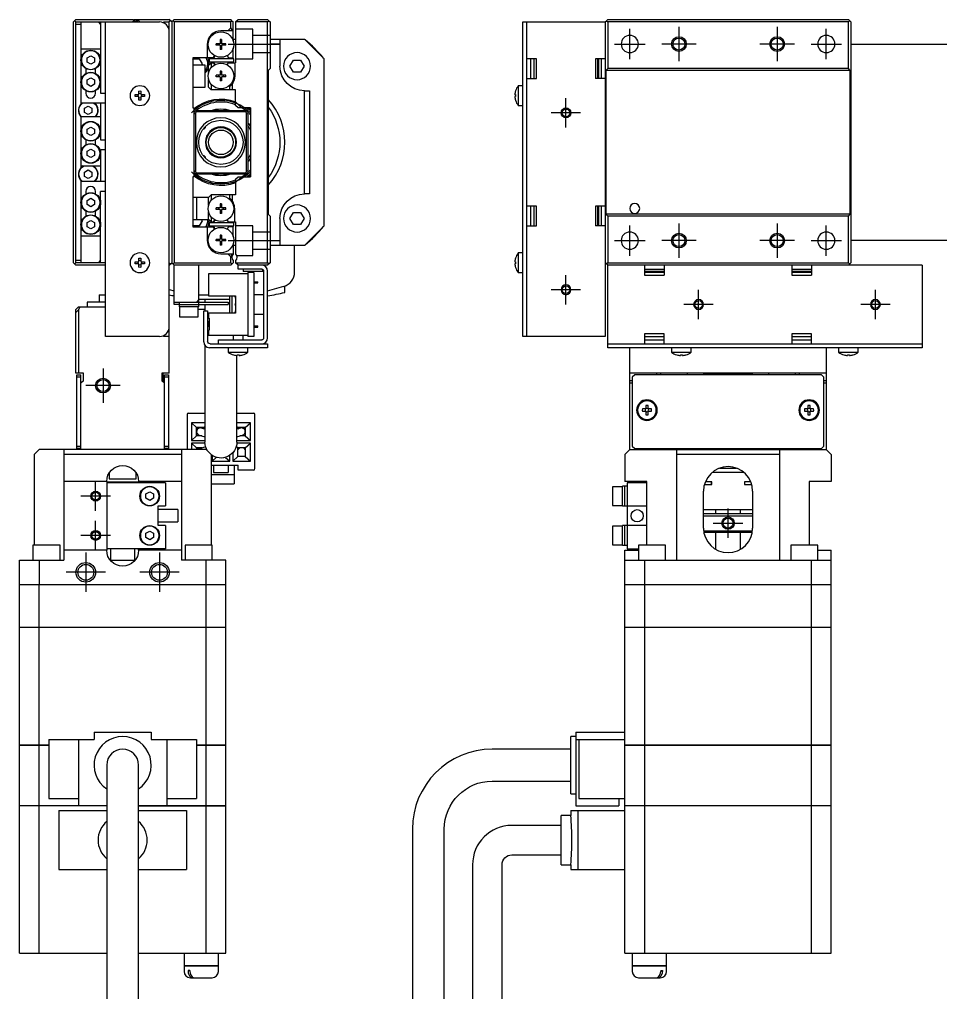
# Model space of a CAD drawing. Extents: x 0 to 883, y -8 to 482.
# Drawn here: x 461.7 to 649.2, y 203 to 401 of the extents above; entities that cross this region are included whole.
import ezdxf

# ---------------------------------------------------------------- set-up
doc = ezdxf.new("R2010")
doc.units = 0
doc.header["$LTSCALE"] = 0.5
doc.linetypes.add('CENTER', pattern=[50.8, 31.75, -6.35, 6.35, -6.35])
doc.linetypes.add('DASHED', pattern=[19.05, 12.7, -6.35])
for name, color, linetype in [('MSM_CENTER', 1, 'CENTER'), ('MSM_CONTINUOUS', 7, 'CONTINUOUS'), ('MSM_DASHED', 4, 'DASHED'), ('MSM_NARROW', 5, 'CONTINUOUS')]:
    doc.layers.add(name, color=color, linetype=linetype)

msp = doc.modelspace()

# ---------------------------------------------------------------- linework, layer by layer
at = {"layer": 'MSM_CENTER'}
for p, q in [((585.92, 392.93), (585.92, 399.13)), ((595.92, 399.53), (595.92, 392.53)), ((615.92, 399.53), (615.92, 392.53)), ((625.92, 392.93), (625.92, 399.13)), ((504.2, 396.03), (514.7, 396.03)), ((582.82, 396.03), (589.02, 396.03)), ((599.42, 396.03), (592.42, 396.03)), ((619.42, 396.03), (612.42, 396.03)), ((622.82, 396.03), (629.02, 396.03)), ((572.92, 379.03), (572.92, 385.03)), ((575.92, 382.03), (569.92, 382.03)), ((585.92, 352.93), (585.92, 359.13)), ((595.92, 359.53), (595.92, 352.53)), ((615.92, 359.53), (615.92, 352.53)), ((625.92, 352.93), (625.92, 359.13)), ((504.2, 356.03), (514.7, 356.03)), ((582.82, 356.03), (589.02, 356.03)), ((599.42, 356.03), (592.42, 356.03)), ((619.42, 356.03), (612.42, 356.03)), ((622.82, 356.03), (629.02, 356.03)), ((572.92, 343.03), (572.92, 349.03)), ((575.92, 346.03), (569.92, 346.03)), ((599.92, 340.03), (599.92, 346.03)), ((635.92, 340.03), (635.92, 346.03)), ((602.92, 343.03), (596.92, 343.03)), ((638.92, 343.03), (632.92, 343.03)), ((478.7, 330.03), (478.7, 323.03)), ((482.2, 326.53), (475.2, 326.53)), ((477.2, 301.03), (477.2, 307.03)), ((480.2, 304.03), (474.2, 304.03)), ((605.92, 295.54), (605.92, 301.54)), ((477.2, 293.03), (477.2, 299.03)), ((602.92, 298.54), (608.92, 298.54)), ((480.2, 296.03), (474.2, 296.03)), ((475.2, 292.53), (475.2, 284.53)), ((490.2, 292.53), (490.2, 284.53)), ((479.2, 288.53), (471.2, 288.53)), ((494.2, 288.53), (486.2, 288.53))]:
    msp.add_line(p, q, dxfattribs=at)
at = {"layer": 'MSM_CONTINUOUS'}
for p, q in [((473.2, 401.03), (472.7, 400.53)), ((472.7, 351.53), (472.7, 400.53)), ((472.95, 400.78), (473.2, 400.53)), ((473.2, 401.03), (484.7, 401.03)), ((473.2, 351.53), (473.2, 400.53)), ((473.2, 400.53), (490.2, 400.53)), ((474.2, 400.03), (473.2, 400.03)), ((474.2, 400.53), (474.2, 383.86)), ((477.7, 400.53), (478.2, 400.03)), ((478.2, 400.53), (478.2, 386.03)), ((479.2, 336.53), (479.2, 400.53)), ((485.2, 400.53), (484.7, 401.03)), ((484.7, 400.53), (484.95, 400.78)), ((484.8, 400.93), (485, 400.93)), ((484.9, 400.93), (485, 401.03)), ((485, 401.03), (492.2, 401.03)), ((485.3, 400.53), (485.3, 400.63)), ((485.5, 401.03), (485.5, 400.53)), ((486.2, 400.53), (485.7, 401.03)), ((485.7, 400.53), (485.7, 401.03)), ((491, 400.53), (492.2, 400.53)), ((492.7, 400.53), (492.2, 401.03)), ((492.45, 400.78), (492.2, 400.53)), ((492.2, 329.03), (492.2, 400.53)), ((492.7, 400.53), (493.2, 401.03)), ((492.7, 400.53), (492.7, 351.53)), ((492.95, 400.78), (493.2, 400.53)), ((493.2, 401.03), (504.7, 401.03)), ((493.2, 400.53), (493.2, 351.53)), ((504.7, 400.53), (493.2, 400.53)), ((504.95, 400.78), (504.7, 401.03)), ((504.7, 400.53), (504.95, 400.78)), ((504.7, 399.33), (504.7, 400.53)), ((504.95, 400.78), (505.2, 400.53)), ((505.2, 396.65), (505.2, 400.53)), ((505.7, 400.53), (506.2, 401.03)), ((505.7, 400.53), (505.7, 392.23)), ((512.2, 400.53), (505.7, 400.53)), ((506.2, 401.03), (512.2, 401.03)), ((512.2, 401.03), (512.45, 400.78)), ((512.2, 400.53), (512.45, 400.78)), ((512.2, 351.53), (512.2, 400.53)), ((512.45, 400.78), (512.7, 400.53)), ((512.7, 400.53), (512.7, 391.03)), ((564.12, 336.53), (564.12, 400.53)), ((564.12, 400.53), (580.92, 400.53)), ((564.92, 400.53), (564.92, 336.53)), ((580.92, 400.53), (581.17, 400.78)), ((580.92, 400.53), (580.92, 336.53)), ((581.42, 401.03), (581.17, 400.78)), ((581.17, 400.78), (581.42, 400.53)), ((581.42, 401.03), (630.42, 401.03)), ((581.42, 400.53), (581.42, 391.03)), ((630.42, 400.53), (581.42, 400.53)), ((630.92, 400.53), (630.42, 401.03)), ((630.42, 400.53), (630.67, 400.78)), ((630.42, 391.03), (630.42, 400.53)), ((630.92, 400.53), (630.92, 351.53)), ((505.2, 398.73), (502.7, 398.73)), ((504.7, 399.33), (504.1, 398.73)), ((505.12, 398.73), (504.7, 399.33)), ((502.49, 396.08), (501.7, 396.08)), ((501.7, 395.79), (501.7, 396.08)), ((502.23, 396.08), (502.23, 395.79)), ((502.84, 396.93), (502.55, 396.93)), ((502.55, 396.93), (502.55, 396.14)), ((502.84, 396.4), (502.55, 396.4)), ((502.84, 396.93), (502.84, 396.14)), ((503.7, 396.08), (502.9, 396.08)), ((503.17, 396.08), (503.17, 395.79)), ((503.7, 395.79), (503.7, 396.08)), ((505.2, 397.03), (505.7, 397.03)), ((505.29, 396.03), (505.7, 396.03)), ((512.7, 397.03), (519.7, 397.03)), ((514.7, 396.03), (512.7, 396.03)), ((514.7, 397.03), (514.7, 391.53)), ((523.7, 393.03), (519.7, 397.03)), ((630.92, 396.03), (668.42, 396.03)), ((474.2, 395.03), (478.2, 395.03)), ((499.9, 395.93), (499.9, 393.23)), ((502.49, 395.79), (501.7, 395.79)), ((502.55, 395.73), (502.55, 394.93)), ((502.55, 395.46), (502.84, 395.46)), ((502.84, 394.93), (502.55, 394.93)), ((502.84, 395.73), (502.84, 394.93)), ((503.7, 395.79), (502.9, 395.79)), ((505.2, 393.23), (505.2, 395.22)), ((475.45, 393.22), (476.2, 393.65)), ((475.45, 392.35), (475.45, 393.22)), ((476.2, 391.92), (475.45, 392.35)), ((476.2, 393.65), (476.95, 393.22)), ((476.95, 392.35), (476.2, 391.92)), ((476.95, 393.22), (476.95, 392.35)), ((501.15, 393.23), (497, 393.23)), ((497, 393.23), (497, 383.03)), ((497, 392.82), (497.12, 393.03)), ((497.12, 393.03), (498.27, 393.03)), ((498.27, 393.03), (498.85, 392.03)), ((500.2, 391.73), (500.7, 392.23)), ((500.31, 393.03), (500.31, 392.43)), ((505.31, 393.03), (500.31, 393.03)), ((500.31, 392.43), (505.31, 392.43)), ((500.7, 392.23), (500.7, 391.19)), ((500.7, 392.23), (501.15, 392.23)), ((501.15, 393.23), (501.32, 393.53)), ((501.15, 392.23), (501.32, 391.94)), ((504.07, 393.53), (504.24, 393.23)), ((504.07, 391.94), (504.24, 392.23)), ((504.24, 393.23), (505.2, 393.23)), ((504.24, 392.23), (505.7, 392.23)), ((505.31, 392.43), (505.31, 393.03)), ((505.5, 392.23), (505.5, 389.53)), ((516.75, 391.53), (517.47, 392.78)), ((517.47, 392.78), (518.92, 392.78)), ((518.92, 392.78), (519.64, 391.53)), ((523.7, 359.03), (523.7, 393.03)), ((566.92, 393.03), (564.92, 393.03)), ((565.72, 393.03), (565.72, 389.03)), ((566.42, 393.03), (566.42, 389.03)), ((566.92, 389.03), (566.92, 393.03)), ((580.92, 393.03), (578.92, 393.03)), ((578.92, 393.03), (578.92, 389.03)), ((579.42, 389.03), (579.42, 393.03)), ((579.62, 389.03), (579.62, 393.03)), ((580.12, 393.03), (580.12, 389.03)), ((475.2, 391.05), (475.2, 390.02)), ((477.2, 390.02), (477.2, 391.05)), ((499.5, 391.73), (497, 391.73)), ((498.85, 392.03), (498.68, 391.73)), ((499.5, 387.23), (499.5, 391.73)), ((500.2, 390.25), (500.2, 391.73)), ((502.84, 390.53), (502.55, 390.53)), ((502.55, 390.53), (502.55, 389.74)), ((502.84, 390.53), (502.84, 389.74)), ((512.7, 391.03), (512.35, 390.68)), ((512.35, 390.68), (512.35, 361.38)), ((517.47, 390.28), (516.75, 391.53)), ((518.92, 390.28), (517.47, 390.28)), ((519.64, 391.53), (518.92, 390.28)), ((581.42, 391.03), (581.07, 390.68)), ((630.77, 390.68), (581.07, 390.68)), ((581.07, 390.68), (581.07, 361.38)), ((630.42, 391.03), (581.42, 391.03)), ((630.77, 390.68), (630.42, 391.03)), ((630.77, 361.38), (630.77, 390.68)), ((475.45, 388.72), (476.2, 389.15)), ((475.45, 387.85), (475.45, 388.72)), ((476.2, 389.15), (476.95, 388.72)), ((476.95, 388.72), (476.95, 387.85)), ((500.2, 387.23), (500.2, 388.82)), ((502.49, 389.68), (501.7, 389.68)), ((501.7, 389.39), (501.7, 389.68)), ((502.49, 389.39), (501.7, 389.39)), ((502.23, 389.68), (502.23, 389.39)), ((502.84, 390), (502.55, 390)), ((502.55, 389.33), (502.55, 388.53)), ((502.55, 389.06), (502.84, 389.06)), ((502.84, 388.53), (502.55, 388.53)), ((502.84, 389.33), (502.84, 388.53)), ((503.7, 389.68), (502.9, 389.68)), ((503.7, 389.39), (502.9, 389.39)), ((503.17, 389.68), (503.17, 389.39)), ((503.7, 389.39), (503.7, 389.68)), ((564.92, 389.03), (566.92, 389.03)), ((580.92, 389.03), (578.92, 389.03)), ((475.2, 386.55), (475.2, 386.03)), ((476.2, 387.42), (475.45, 387.85)), ((476.95, 387.85), (476.2, 387.42)), ((477.2, 386.03), (477.2, 386.55)), ((486, 385.73), (486, 386.46)), ((486.4, 386.46), (486.4, 385.73)), ((497, 387.23), (499.5, 387.23)), ((500.7, 386.73), (500.2, 387.23)), ((500.7, 387.87), (500.7, 386.73)), ((505.7, 386.73), (500.7, 386.73)), ((504.5, 386.73), (504.5, 387.39)), ((505, 387.94), (505, 386.73)), ((505.7, 383.53), (505.7, 386.73)), ((519.7, 365.53), (519.7, 386.53)), ((519.7, 386.53), (520.7, 386.53)), ((520.7, 386.53), (520.7, 365.53)), ((562.66, 386.48), (562.66, 386.46)), ((563.22, 387.53), (563.22, 383.53)), ((564.12, 387.53), (563.22, 387.53)), ((478.2, 386.03), (479.2, 386.03)), ((485.27, 385.73), (486, 385.73)), ((486, 385.33), (485.27, 385.33)), ((486, 384.6), (486, 385.33)), ((486.4, 385.73), (487.12, 385.73)), ((487.12, 385.33), (486.4, 385.33)), ((486.4, 385.33), (486.4, 384.6)), ((505.7, 384.24), (506.9, 383.03)), ((562.53, 385.73), (562.66, 385.73)), ((562.66, 385.33), (562.53, 385.33)), ((562.66, 385.73), (562.66, 385.33)), ((562.66, 384.6), (562.66, 384.58)), ((479.2, 384.03), (474.2, 384.03)), ((474.95, 382.97), (475.7, 383.4)), ((474.95, 382.1), (474.95, 382.97)), ((475.7, 383.4), (476.45, 382.97)), ((476.45, 382.97), (476.45, 382.1)), ((478.2, 384.03), (478.2, 376.53)), ((497, 383.03), (497.2, 383.03)), ((497.2, 383.03), (497.2, 369.03)), ((497.7, 382.23), (497.5, 382.03)), ((497.7, 382.23), (498, 382.53)), ((507.7, 382.23), (497.7, 382.23)), ((498, 382.53), (507.4, 382.53)), ((506.2, 383.03), (505.7, 383.53)), ((508.7, 383.03), (506.2, 383.03)), ((507.4, 382.53), (507.7, 382.23)), ((507.9, 382.03), (507.7, 382.23)), ((508.7, 383.03), (508.7, 369.03)), ((563.22, 383.53), (564.12, 383.53)), ((474.2, 381.23), (474.2, 370.86)), ((478.2, 381.23), (474.2, 381.23)), ((475.7, 381.67), (474.95, 382.1)), ((476.45, 382.1), (475.7, 381.67)), ((497.2, 381.73), (497.5, 382.03)), ((497.5, 382.03), (497.5, 370.03)), ((507.9, 370.03), (507.9, 382.03)), ((507.9, 382.03), (508.2, 381.73)), ((508.2, 381.73), (508.2, 370.33)), ((475.45, 378.72), (476.2, 379.15)), ((475.45, 377.85), (475.45, 378.72)), ((476.2, 379.15), (476.95, 378.72)), ((476.95, 378.72), (476.95, 377.85)), ((499.13, 378.78), (499.13, 378.78)), ((499.13, 378.78), (499.27, 378.78)), ((499.27, 378.78), (499.5, 379.01)), ((499.27, 378.78), (499.27, 378.95)), ((499.5, 379.2), (499.5, 379.01)), ((501.32, 378.83), (501.25, 378.83)), ((501.32, 378.83), (501.39, 378.9)), ((504.01, 378.9), (504.07, 378.83)), ((504.14, 378.83), (504.07, 378.83)), ((475.2, 376.55), (475.2, 375.52)), ((476.2, 377.42), (475.45, 377.85)), ((476.95, 377.85), (476.2, 377.42)), ((477.2, 375.52), (477.2, 376.55)), ((478.2, 376.53), (479.2, 376.53)), ((499.73, 377.1), (499.73, 377.1)), ((505.66, 377.09), (505.66, 377.1)), ((475.45, 374.22), (476.2, 374.65)), ((476.2, 374.65), (476.95, 374.22)), ((478.2, 374.53), (478.2, 368.03)), ((479.2, 374.53), (478.2, 374.53)), ((475.45, 373.35), (475.45, 374.22)), ((476.2, 372.92), (475.45, 373.35)), ((476.95, 373.35), (476.2, 372.92)), ((476.95, 374.22), (476.95, 373.35)), ((499.27, 373.28), (499.13, 373.28)), ((499.27, 373.11), (499.27, 373.28)), ((499.5, 373.06), (499.27, 373.28)), ((499.5, 373.06), (499.5, 372.87)), ((474.2, 371.23), (478.2, 371.23)), ((474.95, 369.97), (475.7, 370.4)), ((475.7, 370.4), (476.45, 369.97)), ((497.5, 370.03), (497.2, 370.33)), ((508.2, 370.33), (507.9, 370.03)), ((474.95, 369.1), (474.95, 369.97)), ((475.7, 368.67), (474.95, 369.1)), ((476.45, 369.1), (475.7, 368.67)), ((476.45, 369.97), (476.45, 369.1)), ((497.2, 369.03), (497, 369.03)), ((497, 369.03), (497, 358.83)), ((497.5, 370.03), (497.7, 369.83)), ((497.7, 369.83), (507.7, 369.83)), ((498, 369.53), (497.7, 369.83)), ((507.4, 369.53), (498, 369.53)), ((506.9, 369.03), (505.7, 367.83)), ((505.7, 368.53), (506.2, 369.03)), ((505.7, 368.53), (505.7, 365.33)), ((506.2, 369.03), (508.7, 369.03)), ((507.7, 369.83), (507.4, 369.53)), ((507.7, 369.83), (507.9, 370.03)), ((474.2, 368.21), (474.2, 351.53)), ((479.2, 368.03), (474.2, 368.03)), ((475.2, 366.03), (475.2, 365.52)), ((475.45, 364.22), (476.2, 364.65)), ((476.2, 364.65), (476.95, 364.22)), ((477.2, 365.52), (477.2, 366.03)), ((478.2, 351.53), (478.2, 366.03)), ((479.2, 366.03), (478.2, 366.03)), ((500.2, 364.83), (497, 364.83)), ((497.7, 364.83), (497.7, 360.33)), ((500.2, 364.83), (500.7, 365.33)), ((500.2, 363.25), (500.2, 364.83)), ((500.7, 365.33), (500.7, 364.19)), ((505.7, 365.33), (500.7, 365.33)), ((504.5, 364.68), (504.5, 365.33)), ((505, 365.33), (505, 364.13)), ((520.7, 365.53), (519.7, 365.53)), ((475.45, 363.35), (475.45, 364.22)), ((476.2, 362.92), (475.45, 363.35)), ((476.95, 363.35), (476.2, 362.92)), ((476.95, 364.22), (476.95, 363.35)), ((502.49, 362.68), (501.7, 362.68)), ((501.7, 362.39), (501.7, 362.68)), ((502.49, 362.39), (501.7, 362.39)), ((502.23, 362.68), (502.23, 362.39)), ((502.55, 363.53), (502.55, 362.74)), ((502.84, 363.53), (502.55, 363.53)), ((502.84, 363), (502.55, 363)), ((502.84, 363.53), (502.84, 362.74)), ((503.7, 362.68), (502.9, 362.68)), ((503.7, 362.39), (502.9, 362.39)), ((503.17, 362.68), (503.17, 362.39)), ((503.7, 362.39), (503.7, 362.68)), ((505.5, 359.83), (505.5, 362.53)), ((566.92, 363.03), (564.92, 363.03)), ((565.72, 363.03), (565.72, 359.03)), ((566.42, 363.03), (566.42, 359.03)), ((566.92, 359.03), (566.92, 363.03)), ((580.92, 363.03), (578.92, 363.03)), ((578.92, 363.03), (578.92, 359.03)), ((579.42, 359.03), (579.42, 363.03)), ((579.62, 359.03), (579.62, 363.03)), ((580.12, 363.03), (580.12, 359.03)), ((475.2, 362.05), (475.2, 361.02)), ((477.2, 361.02), (477.2, 362.05)), ((500.2, 360.33), (500.2, 361.82)), ((500.7, 360.87), (500.7, 359.83)), ((502.55, 362.33), (502.55, 361.53)), ((502.55, 362.06), (502.84, 362.06)), ((502.84, 361.53), (502.55, 361.53)), ((502.84, 362.33), (502.84, 361.53)), ((512.35, 361.38), (512.7, 361.03)), ((512.7, 361.03), (512.7, 351.53)), ((514.7, 360.53), (514.7, 355.03)), ((516.75, 360.53), (517.47, 361.78)), ((517.47, 359.28), (516.75, 360.53)), ((517.47, 361.78), (518.92, 361.78)), ((518.92, 361.78), (519.64, 360.53)), ((519.64, 360.53), (518.92, 359.28)), ((581.07, 361.38), (581.42, 361.03)), ((630.77, 361.38), (581.07, 361.38)), ((581.42, 361.03), (581.42, 351.53)), ((630.42, 361.03), (581.42, 361.03)), ((630.42, 361.03), (630.77, 361.38)), ((630.42, 351.53), (630.42, 361.03)), ((475.45, 359.72), (476.2, 360.15)), ((475.45, 358.85), (475.45, 359.72)), ((476.2, 358.42), (475.45, 358.85)), ((476.2, 360.15), (476.95, 359.72)), ((476.95, 358.85), (476.2, 358.42)), ((476.95, 359.72), (476.95, 358.85)), ((497, 360.33), (500.2, 360.33)), ((497.12, 359.03), (497, 359.25)), ((497, 358.83), (501.15, 358.83)), ((498.27, 359.03), (497.12, 359.03)), ((498.85, 360.03), (498.27, 359.03)), ((498.68, 360.33), (498.85, 360.03)), ((499.9, 358.83), (499.9, 356.13)), ((500.7, 359.83), (500.2, 360.33)), ((500.31, 359.63), (500.31, 359.03)), ((505.31, 359.63), (500.31, 359.63)), ((500.31, 359.03), (505.31, 359.03)), ((500.7, 359.83), (501.15, 359.83)), ((501.32, 360.13), (501.15, 359.83)), ((501.32, 358.54), (501.15, 358.83)), ((504.24, 359.83), (504.07, 360.13)), ((504.24, 358.83), (504.07, 358.54)), ((504.24, 359.83), (505.7, 359.83)), ((505.2, 358.83), (504.24, 358.83)), ((505.2, 356.85), (505.2, 358.83)), ((505.31, 359.03), (505.31, 359.63)), ((505.7, 359.83), (505.7, 353.3)), ((518.92, 359.28), (517.47, 359.28)), ((519.7, 355.03), (523.7, 359.03)), ((564.92, 359.03), (566.92, 359.03)), ((580.92, 359.03), (578.92, 359.03)), ((474.2, 357.03), (478.2, 357.03)), ((502.55, 357.13), (502.55, 356.34)), ((502.84, 357.13), (502.55, 357.13)), ((502.84, 356.6), (502.55, 356.6)), ((502.84, 357.13), (502.84, 356.34)), ((502.49, 356.28), (501.7, 356.28)), ((501.7, 355.99), (501.7, 356.28)), ((502.49, 355.99), (501.7, 355.99)), ((502.23, 356.28), (502.23, 355.99)), ((502.55, 355.93), (502.55, 355.13)), ((502.55, 355.66), (502.84, 355.66)), ((502.84, 355.13), (502.55, 355.13)), ((502.84, 355.93), (502.84, 355.13)), ((503.7, 356.28), (502.9, 356.28)), ((503.7, 355.99), (502.9, 355.99)), ((503.17, 356.28), (503.17, 355.99)), ((503.7, 355.99), (503.7, 356.28)), ((505.2, 355.42), (505.2, 353.3)), ((505.7, 355.03), (505.2, 355.03)), ((505.29, 356.03), (505.7, 356.03)), ((512.7, 356.03), (514.7, 356.03)), ((519.7, 355.03), (512.7, 355.03)), ((517.7, 349.61), (517.7, 355.03)), ((668.42, 356.03), (630.92, 356.03)), ((502.7, 353.33), (505.2, 353.33)), ((504.1, 353.33), (504.7, 352.73)), ((504.7, 352.73), (505.12, 353.33)), ((504.7, 351.53), (504.7, 352.73)), ((562.66, 352.48), (562.66, 352.46)), ((563.22, 353.53), (563.22, 349.53)), ((564.12, 353.53), (563.22, 353.53)), ((472.7, 351.53), (473.2, 351.03)), ((473.2, 351.53), (472.95, 351.28)), ((473.2, 352.03), (474.2, 352.03)), ((479.2, 351.53), (473.2, 351.53)), ((479.2, 351.03), (473.2, 351.03)), ((478.2, 352.03), (477.7, 351.53)), ((485.27, 351.73), (486, 351.73)), ((486, 351.33), (485.27, 351.33)), ((486, 351.73), (486, 352.46)), ((486, 350.6), (486, 351.33)), ((486.4, 352.46), (486.4, 351.73)), ((486.4, 351.73), (487.12, 351.73)), ((487.12, 351.33), (486.4, 351.33)), ((486.4, 351.33), (486.4, 350.6)), ((492.2, 351.53), (492.45, 351.28)), ((492.2, 351.03), (492.7, 351.53)), ((493.2, 351.03), (492.7, 351.53)), ((493.2, 351.53), (492.95, 351.28)), ((493.2, 351.53), (504.7, 351.53)), ((493.2, 343.03), (493.2, 351.03)), ((504.7, 351.03), (493.2, 351.03)), ((498.2, 342.53), (498.2, 351.03)), ((504.95, 351.28), (504.7, 351.53)), ((504.7, 351.03), (505.2, 351.53)), ((505.2, 351.97), (505.2, 351.53)), ((505.7, 351.97), (505.7, 351.53)), ((505.7, 351.53), (512.2, 351.53)), ((506.2, 351.03), (505.7, 351.53)), ((506.2, 350.23), (506.2, 351.03)), ((512.2, 351.03), (506.2, 351.03)), ((512.45, 351.28), (512.2, 351.53)), ((512.7, 351.53), (512.2, 351.03)), ((562.53, 351.73), (562.66, 351.73)), ((562.66, 351.33), (562.53, 351.33)), ((562.66, 351.73), (562.66, 351.33)), ((562.66, 350.6), (562.66, 350.58)), ((581.42, 351.03), (580.92, 351.53)), ((581.42, 351.53), (581.17, 351.28)), ((581.42, 351.53), (630.42, 351.53)), ((581.42, 334.23), (581.42, 351.03)), ((645.42, 351.03), (581.42, 351.03)), ((588.92, 351.03), (588.92, 349.03)), ((592.92, 351.03), (592.92, 349.03)), ((618.92, 351.03), (618.92, 349.03)), ((622.92, 351.03), (622.92, 349.03)), ((630.67, 351.28), (630.42, 351.53)), ((630.42, 351.03), (630.92, 351.53)), ((645.42, 351.03), (645.42, 334.23)), ((500.2, 349.28), (500.2, 344.78)), ((508.2, 349.28), (500.2, 349.28)), ((511, 350.23), (506.2, 350.23)), ((507.2, 350.23), (507.2, 349.73)), ((511.2, 349.73), (507.2, 349.73)), ((509.4, 349.53), (508.2, 349.53)), ((508.2, 349.53), (508.2, 336.53)), ((508.48, 349.53), (508.48, 349.73)), ((509.4, 349.53), (509.4, 336.53)), ((511.2, 349.73), (511.2, 350.18)), ((511.4, 349.83), (511.4, 336.23)), ((512.2, 336.23), (512.2, 349.83)), ((563.22, 349.53), (564.12, 349.53)), ((588.92, 350.23), (592.92, 350.23)), ((592.92, 349.73), (588.92, 349.73)), ((592.92, 349.53), (588.92, 349.53)), ((588.92, 349.03), (592.92, 349.03)), ((618.92, 350.23), (622.92, 350.23)), ((622.92, 349.73), (618.92, 349.73)), ((622.92, 349.53), (618.92, 349.53)), ((618.92, 349.03), (622.92, 349.03)), ((509.4, 347.66), (510.2, 347.66)), ((509.4, 347.41), (510.2, 347.41)), ((510.2, 347.41), (510.2, 347.66)), ((512.2, 345.78), (515.52, 346.73)), ((515.7, 345.46), (515.7, 346.79)), ((477.95, 345.03), (479.2, 345.03)), ((477.95, 345.03), (477.95, 343.53)), ((492.2, 346.06), (493.2, 345.78)), ((498.2, 345.03), (500.2, 345.03)), ((500.2, 344.78), (505.7, 344.78)), ((504.5, 341.28), (504.5, 344.78)), ((505, 341.28), (505, 344.78)), ((505.7, 344.78), (505.7, 341.28)), ((511.4, 345.03), (509.4, 345.03)), ((479.2, 343.53), (475.45, 343.53)), ((475.45, 343.53), (475.45, 342.53)), ((493.2, 343.53), (504.2, 343.53)), ((494.2, 343.03), (493.2, 343.03)), ((494.2, 343.53), (494.2, 342.53)), ((494.2, 343.03), (504.2, 343.03)), ((498.2, 344.03), (497.7, 343.53)), ((504.5, 344.03), (498.2, 344.03)), ((499.45, 344.03), (499.45, 343.53)), ((499.45, 343.03), (499.45, 341.73)), ((504.2, 343.53), (504.2, 343.03)), ((473.2, 342.03), (473.7, 342.53)), ((473.2, 329.03), (473.2, 342.03)), ((473.7, 341.92), (473.2, 341.42)), ((474, 342.53), (473.7, 341.92)), ((473.7, 342.53), (479.2, 342.53)), ((473.7, 341.92), (473.7, 329.03)), ((498.2, 342.53), (494.2, 342.53)), ((494.3, 342.53), (494.3, 340.53)), ((498.1, 340.53), (498.1, 342.53)), ((499.45, 342.03), (498.1, 342.03)), ((499.2, 341.73), (500, 341.73)), ((499.2, 335.43), (499.2, 341.73)), ((500, 341.73), (500, 335.53)), ((500.2, 341.28), (500.2, 340.28)), ((505.7, 341.28), (500.2, 341.28)), ((509.4, 341.03), (511.4, 341.03)), ((494.3, 340.53), (498.1, 340.53)), ((500.2, 340.28), (500.3, 340.28)), ((500.3, 339.48), (500.2, 339.48)), ((500.2, 339.48), (500.2, 338.58)), ((500.3, 339.11), (500.2, 339.11)), ((500.3, 338.96), (500.2, 338.96)), ((500.3, 340.28), (500.3, 337.78)), ((509.4, 338.66), (510.2, 338.66)), ((510.2, 338.41), (510.2, 338.66)), ((500.3, 338.58), (500.2, 338.58)), ((500.2, 337.78), (500.2, 336.78)), ((500.2, 337.78), (500.3, 337.78)), ((500.2, 336.78), (508.2, 336.78)), ((505.2, 336.78), (505.2, 335.83)), ((507.2, 335.83), (507.2, 336.78)), ((509.4, 338.41), (510.2, 338.41)), ((588.92, 337.03), (588.92, 335.03)), ((592.92, 337.03), (588.92, 337.03)), ((592.92, 335.03), (592.92, 337.03)), ((622.92, 337.03), (618.92, 337.03)), ((618.92, 337.03), (618.92, 335.03)), ((622.92, 335.03), (622.92, 337.03)), ((490.2, 336.53), (479.2, 336.53)), ((492.2, 336.53), (491, 336.53)), ((499.45, 334.7), (499.45, 315.03)), ((500.5, 335.03), (512.2, 335.03)), ((502.2, 335.03), (502.2, 335.83)), ((502.2, 335.83), (511, 335.83)), ((509.4, 336.53), (508.2, 336.53)), ((512.2, 335.03), (512.2, 334.23)), ((580.92, 336.53), (564.12, 336.53)), ((581.42, 335.03), (645.42, 335.03)), ((588.92, 336.53), (592.92, 336.53)), ((588.92, 335.83), (592.92, 335.83)), ((618.92, 336.53), (622.92, 336.53)), ((618.92, 335.83), (622.92, 335.83)), ((512.2, 334.23), (500.4, 334.23)), ((504.2, 334.23), (504.2, 333.34)), ((504.2, 333.34), (508.2, 333.34)), ((505.25, 332.78), (505.27, 332.78)), ((506, 332.78), (506.4, 332.78)), ((506, 332.65), (506, 332.78)), ((506.4, 332.78), (506.4, 332.65)), ((507.12, 332.78), (507.15, 332.78)), ((508.2, 333.34), (508.2, 334.23)), ((645.42, 334.23), (581.42, 334.23)), ((585.92, 313.53), (585.92, 334.23)), ((594.42, 334.23), (594.42, 333.34)), ((594.42, 333.34), (598.42, 333.34)), ((595.47, 332.78), (595.49, 332.78)), ((596.22, 332.78), (596.62, 332.78)), ((596.22, 332.65), (596.22, 332.78)), ((596.62, 332.78), (596.62, 332.65)), ((597.35, 332.78), (597.37, 332.78)), ((598.42, 333.34), (598.42, 334.23)), ((625.92, 334.23), (625.92, 313.53)), ((628.42, 334.23), (628.42, 333.34)), ((628.42, 333.34), (632.42, 333.34)), ((629.47, 332.78), (629.49, 332.78)), ((630.22, 332.78), (630.62, 332.78)), ((630.22, 332.65), (630.22, 332.78)), ((630.62, 332.78), (630.62, 332.65)), ((631.35, 332.78), (631.37, 332.78)), ((632.42, 333.34), (632.42, 334.23)), ((505.95, 315.03), (505.95, 332.65)), ((474.7, 329.03), (473.2, 329.03)), ((473.4, 328.73), (474.2, 328.73)), ((473.4, 313.73), (473.4, 328.73)), ((474.2, 313.53), (474.2, 328.73)), ((474.7, 327.53), (474.7, 329.03)), ((492.2, 329.03), (490.7, 329.03)), ((490.7, 329.03), (490.7, 327.53)), ((490.95, 327.28), (490.95, 329.03)), ((491.2, 328.73), (492, 328.73)), ((491.2, 313.53), (491.2, 328.73)), ((492, 328.73), (492, 313.73)), ((625.92, 329.03), (585.92, 329.03)), ((586.92, 328.73), (586.42, 328.23)), ((624.92, 328.73), (586.92, 328.73)), ((591.42, 328.73), (591.42, 329.03)), ((592.17, 329.03), (592.17, 328.73)), ((597.67, 328.73), (597.67, 329.03)), ((601.12, 329.03), (600.92, 328.83)), ((610.92, 328.83), (600.92, 328.83)), ((600.92, 328.83), (600.92, 328.73)), ((610.92, 328.83), (610.72, 329.03)), ((610.92, 328.73), (610.92, 328.83)), ((614.17, 329.03), (614.17, 328.73)), ((619.67, 328.73), (619.67, 329.03)), ((620.42, 329.03), (620.42, 328.73)), ((625.42, 328.23), (624.92, 328.73)), ((474.2, 328.23), (473.4, 328.23)), ((474.7, 327.53), (474.2, 327.03)), ((491.2, 327.03), (490.7, 327.53)), ((492, 328.23), (491.2, 328.23)), ((586.42, 327.53), (585.92, 327.53)), ((586.42, 327.03), (585.92, 327.03)), ((586.42, 328.23), (586.42, 314.23)), ((625.42, 314.23), (625.42, 328.23)), ((625.92, 327.53), (625.42, 327.53)), ((625.92, 327.03), (625.42, 327.03)), ((496.1, 320.93), (499.45, 320.93)), ((505.95, 320.93), (509.3, 320.93)), ((589.18, 321.77), (588.5, 321.77)), ((588.5, 321.29), (589.18, 321.29)), ((589.18, 322.45), (589.18, 321.77)), ((589.18, 321.29), (589.18, 320.61)), ((589.66, 321.77), (589.66, 322.45)), ((590.34, 321.77), (589.66, 321.77)), ((589.66, 320.61), (589.66, 321.29)), ((589.66, 321.29), (590.34, 321.29)), ((622.18, 321.77), (621.5, 321.77)), ((621.5, 321.29), (622.18, 321.29)), ((622.18, 322.45), (622.18, 321.77)), ((622.18, 321.29), (622.18, 320.61)), ((622.66, 321.77), (622.66, 322.45)), ((623.34, 321.77), (622.66, 321.77)), ((622.66, 321.29), (623.34, 321.29)), ((622.66, 320.61), (622.66, 321.29)), ((495.8, 320.63), (495.8, 313.53)), ((499.45, 318.93), (496.7, 318.93)), ((496.7, 318.93), (496.7, 315.38)), ((497.75, 318.03), (496.7, 318.93)), ((508.7, 318.93), (505.95, 318.93)), ((507.65, 318.03), (508.7, 318.93)), ((508.7, 315.38), (508.7, 318.93)), ((509.6, 309.63), (509.6, 320.63)), ((499.25, 318.03), (497.75, 318.03)), ((497.75, 316.28), (497.75, 318.03)), ((497.75, 317.66), (498.12, 318.03)), ((499.45, 317.66), (498.71, 317.88)), ((498.87, 318.03), (499.16, 317.74)), ((499.25, 318.03), (499.45, 318.21)), ((499.25, 317.72), (499.25, 318.03)), ((506.15, 318.03), (505.95, 318.21)), ((506.68, 317.88), (505.95, 317.66)), ((507.65, 318.03), (506.15, 318.03)), ((506.15, 318.03), (506.15, 317.72)), ((506.23, 317.74), (506.52, 318.03)), ((507.27, 318.03), (507.65, 317.66)), ((507.65, 318.03), (507.65, 316.28)), ((497.75, 316.28), (496.7, 315.38)), ((496.7, 315.38), (499.45, 315.38)), ((498.81, 316.28), (497.75, 316.28)), ((498.28, 316.44), (499.45, 316.09)), ((505.95, 316.09), (507.11, 316.44)), ((505.95, 315.38), (508.7, 315.38)), ((507.65, 316.28), (506.58, 316.28)), ((507.65, 316.28), (508.7, 315.38)), ((465.7, 313.53), (464.7, 312.53)), ((499.7, 313.53), (465.7, 313.53)), ((470.7, 313.53), (470.7, 291.03)), ((473.4, 314.23), (474.2, 314.23)), ((474.2, 313.73), (473.4, 313.73)), ((491.2, 314.23), (492, 314.23)), ((492, 313.73), (491.2, 313.73)), ((494.7, 313.53), (494.7, 291.03)), ((499.46, 314.78), (496.7, 314.78)), ((496.7, 314.78), (496.7, 313.53)), ((497.75, 313.83), (496.7, 314.78)), ((497.75, 313.83), (497.75, 313.53)), ((498.84, 313.83), (497.75, 313.83)), ((497.82, 313.53), (498.12, 313.83)), ((499.6, 314.05), (498.29, 313.68)), ((499.43, 314), (499.57, 314.13)), ((500.7, 312.53), (499.7, 313.53)), ((506.15, 313.83), (505.82, 314.13)), ((508.7, 314.78), (505.94, 314.78)), ((507.65, 313.83), (506.15, 313.83)), ((506.15, 312.08), (506.15, 313.83)), ((506.15, 313.46), (506.52, 313.83)), ((507.27, 313.83), (507.65, 313.46)), ((507.65, 313.83), (508.7, 314.78)), ((507.65, 313.83), (507.65, 312.08)), ((508.7, 311.13), (508.7, 314.78)), ((585.92, 313.53), (584.92, 312.53)), ((585.92, 313.53), (625.92, 313.53)), ((586.42, 314.23), (586.92, 313.73)), ((586.92, 313.73), (624.92, 313.73)), ((591.42, 313.73), (591.42, 313.53)), ((595.42, 313.53), (595.42, 291.03)), ((595.92, 313.73), (595.92, 313.53)), ((598.42, 313.73), (598.42, 313.53)), ((613.42, 313.53), (613.42, 313.73)), ((615.92, 313.53), (615.92, 313.73)), ((616.42, 313.53), (616.42, 291.03)), ((620.42, 313.53), (620.42, 313.73)), ((624.92, 313.73), (625.42, 314.23)), ((626.92, 312.53), (625.92, 313.53)), ((464.7, 312.53), (464.7, 294.03)), ((494.7, 312.53), (470.7, 312.53)), ((500.7, 312.53), (500.7, 294.03)), ((500.9, 312.33), (500.9, 311.13)), ((501.76, 311.92), (500.9, 311.13)), ((500.9, 311.13), (504.5, 311.13)), ((503.63, 311.92), (504.5, 311.13)), ((504.5, 311.13), (504.5, 312.33)), ((505.1, 312.84), (505.1, 311.13)), ((506.15, 312.08), (505.1, 311.13)), ((505.1, 311.13), (508.7, 311.13)), ((507.65, 312.08), (506.15, 312.08)), ((507.65, 312.08), (508.7, 311.13)), ((584.92, 312.53), (584.92, 307.03)), ((616.42, 312.53), (595.42, 312.53)), ((626.92, 312.53), (626.92, 307.03)), ((500.7, 310.33), (506.2, 310.33)), ((501.2, 310.33), (501.2, 308.83)), ((504.2, 310.33), (504.2, 308.83)), ((505.4, 310.33), (505.4, 306.53)), ((506.2, 309.33), (506.2, 310.33)), ((509.3, 309.33), (506.2, 309.33)), ((602.79, 308.93), (609.05, 308.93)), ((604.21, 309.73), (607.63, 309.73)), ((604.67, 309.73), (604.67, 309.87)), ((607.17, 309.87), (607.17, 309.73)), ((479.45, 307.03), (470.7, 307.03)), ((479.45, 307.03), (479.45, 293.03)), ((479.45, 306.93), (485.95, 306.93)), ((479.95, 308.77), (479.95, 307.53)), ((479.95, 307.53), (485.45, 307.53)), ((485.45, 307.53), (485.45, 308.77)), ((494.7, 307.03), (485.95, 307.03)), ((485.95, 306.73), (485.95, 307.03)), ((500.7, 308.45), (505.4, 308.45)), ((501.2, 308.83), (504.2, 308.83)), ((589.42, 307.03), (584.92, 307.03)), ((589.42, 294.03), (589.42, 307.03)), ((602.59, 306.93), (601.3, 306.93)), ((602.57, 306.43), (602.57, 306.93)), ((602.59, 306.43), (602.59, 306.93)), ((610.55, 306.93), (609.25, 306.93)), ((609.25, 306.93), (609.25, 306.43)), ((609.27, 306.93), (609.27, 306.43)), ((622.42, 307.03), (622.42, 294.03)), ((626.92, 307.03), (622.42, 307.03)), ((491.45, 306.73), (479.45, 306.73)), ((491.45, 306.73), (491.45, 302.03)), ((500.7, 306.53), (505.4, 306.53)), ((582.42, 305.93), (582.42, 302.13)), ((584.42, 305.93), (582.42, 305.93)), ((584.42, 302.03), (584.42, 306.03)), ((585.42, 306.03), (584.42, 306.03)), ((584.92, 302.03), (584.92, 306.03)), ((585.42, 306.73), (585.42, 293.33)), ((589.42, 306.73), (585.42, 306.73)), ((600.92, 297.53), (600.92, 305.03)), ((601.12, 306.43), (602.59, 306.43)), ((609.25, 306.43), (610.72, 306.43)), ((610.92, 305.03), (610.92, 297.53)), ((487.45, 304.47), (488.2, 304.9)), ((487.45, 303.6), (487.45, 304.47)), ((488.2, 303.17), (487.45, 303.6)), ((488.2, 304.9), (488.95, 304.47)), ((488.95, 303.6), (488.2, 303.17)), ((488.95, 304.47), (488.95, 303.6)), ((489.95, 302.03), (491.45, 302.03)), ((489.95, 298.03), (489.95, 302.03)), ((493.95, 301.28), (489.95, 301.28)), ((493.95, 301.28), (493.95, 298.78)), ((582.42, 302.13), (584.42, 302.13)), ((584.42, 302.03), (589.42, 302.03)), ((610.92, 301.23), (600.92, 301.23)), ((603.42, 300.53), (603.42, 301.23)), ((608.42, 301.23), (608.42, 300.53)), ((600.92, 300.53), (610.92, 300.53)), ((600.92, 300.03), (610.92, 300.03)), ((489.95, 298.78), (493.95, 298.78)), ((491.45, 298.03), (489.95, 298.03)), ((491.45, 298.03), (491.45, 293.33)), ((582.42, 297.93), (582.42, 294.13)), ((584.42, 297.93), (582.42, 297.93)), ((584.42, 294.03), (584.42, 298.03)), ((589.42, 298.03), (584.42, 298.03)), ((584.92, 294.03), (584.92, 298.03)), ((476.88, 296.75), (476.9, 296.73)), ((477.55, 296.73), (476.9, 296.73)), ((487.45, 296.47), (488.2, 296.9)), ((487.45, 295.6), (487.45, 296.47)), ((488.2, 295.17), (487.45, 295.6)), ((488.2, 296.9), (488.95, 296.47)), ((488.95, 295.6), (488.2, 295.17)), ((488.95, 296.47), (488.95, 295.6)), ((610.88, 296.93), (600.96, 296.93)), ((600.99, 296.73), (610.86, 296.73)), ((603.42, 293.2), (603.42, 296.73)), ((608.42, 296.73), (608.42, 293.2)), ((469.95, 294.03), (464.45, 294.03)), ((464.45, 294.03), (464.45, 291.03)), ((469.95, 291.03), (469.95, 294.03)), ((491.45, 293.33), (479.45, 293.33)), ((480.2, 293.33), (480.2, 291.03)), ((485.2, 291.03), (485.2, 293.33)), ((485.95, 293.03), (485.95, 293.33)), ((500.95, 294.03), (495.45, 294.03)), ((495.45, 294.03), (495.45, 291.03)), ((500.95, 291.03), (500.95, 294.03)), ((582.42, 294.13), (584.42, 294.13)), ((584.42, 294.03), (585.42, 294.03)), ((585.42, 293.33), (587.67, 293.33)), ((593.17, 294.03), (587.67, 294.03)), ((587.67, 294.03), (587.67, 291.03)), ((593.17, 291.03), (593.17, 294.03)), ((624.17, 294.03), (618.67, 294.03)), ((618.67, 294.03), (618.67, 291.03)), ((624.17, 291.03), (624.17, 294.03)), ((479.45, 293.03), (470.7, 293.03)), ((494.7, 293.03), (485.95, 293.03)), ((584.92, 277.33), (584.92, 293.03)), ((584.92, 293.03), (587.67, 293.03)), ((624.17, 293.03), (626.92, 293.03)), ((626.92, 277.33), (626.92, 293.03)), ((461.7, 277.33), (461.7, 291.03)), ((461.7, 291.03), (470.7, 291.03)), ((465.7, 291.03), (465.7, 286.03)), ((480.13, 291.03), (485.26, 291.03)), ((503.7, 291.03), (494.7, 291.03)), ((499.7, 286.03), (499.7, 291.03)), ((503.7, 277.33), (503.7, 291.03)), ((584.92, 291.03), (626.92, 291.03)), ((588.92, 291.03), (588.92, 286.03)), ((622.92, 286.03), (622.92, 291.03)), ((461.7, 286.03), (503.7, 286.03)), ((465.73, 277.33), (465.73, 286.03)), ((499.67, 277.33), (499.67, 286.03)), ((584.92, 286.03), (626.92, 286.03)), ((588.95, 277.33), (588.95, 286.03)), ((622.89, 277.33), (622.89, 286.03)), ((503.7, 277.33), (461.7, 277.33)), ((461.7, 253.33), (461.7, 277.28)), ((503.7, 277.28), (461.7, 277.28)), ((461.75, 277.28), (461.75, 277.33)), ((465.73, 253.33), (465.73, 277.28)), ((465.98, 277.28), (465.98, 277.33)), ((499.41, 277.28), (499.41, 277.33)), ((499.67, 253.33), (499.67, 277.28)), ((503.65, 277.28), (503.65, 277.33)), ((503.7, 253.33), (503.7, 277.28)), ((626.92, 277.33), (584.92, 277.33)), ((626.92, 277.28), (584.92, 277.28)), ((584.92, 241.03), (584.92, 277.28)), ((584.97, 277.28), (584.97, 277.33)), ((588.95, 253.33), (588.95, 277.28)), ((589.21, 277.28), (589.21, 277.33)), ((622.63, 277.28), (622.63, 277.33)), ((622.89, 253.33), (622.89, 277.28)), ((626.87, 277.28), (626.87, 277.33)), ((626.92, 253.33), (626.92, 277.28)), ((476.92, 256.03), (488.48, 256.03)), ((476.92, 256.03), (476.92, 254.53)), ((488.48, 256.03), (488.48, 254.53)), ((574.92, 256.03), (574.92, 241.03)), ((574.92, 256.03), (584.92, 256.03)), ((467.7, 254.53), (467.7, 242.53)), ((467.7, 254.53), (476.92, 254.53)), ((473.7, 254.53), (473.7, 241.03)), ((488.48, 254.53), (497.7, 254.53)), ((491.7, 254.53), (491.7, 241.03)), ((497.7, 254.53), (497.7, 242.53)), ((573.92, 243.46), (573.92, 255.1)), ((574.92, 255.1), (573.92, 255.1)), ((574.92, 254.53), (584.92, 254.53)), ((575.52, 254.53), (575.52, 242.53)), ((467.7, 253.33), (461.7, 253.33)), ((461.7, 241.03), (461.7, 253.28)), ((467.7, 253.28), (461.7, 253.28)), ((461.75, 253.28), (461.75, 253.33)), ((465.73, 241.03), (465.73, 253.28)), ((465.98, 253.28), (465.98, 253.33)), ((503.7, 253.33), (497.7, 253.33)), ((503.7, 253.28), (497.7, 253.28)), ((499.41, 253.28), (499.41, 253.33)), ((499.67, 241.03), (499.67, 253.28)), ((503.65, 253.28), (503.65, 253.33)), ((503.7, 241.03), (503.7, 253.28)), ((573.92, 252.53), (557.92, 252.53)), ((626.92, 253.33), (584.92, 253.33)), ((626.92, 253.28), (584.92, 253.28)), ((584.97, 253.28), (584.97, 253.33)), ((588.95, 241.03), (588.95, 253.28)), ((589.21, 253.28), (589.21, 253.33)), ((622.63, 253.28), (622.63, 253.33)), ((622.89, 241.03), (622.89, 253.28)), ((626.87, 253.28), (626.87, 253.33)), ((626.92, 241.03), (626.92, 253.28)), ((479.45, 249.28), (479.45, 149.28)), ((485.95, 149.28), (485.95, 249.28)), ((557.92, 246.03), (573.92, 246.03)), ((467.7, 242.53), (473.7, 242.53)), ((491.7, 242.53), (497.7, 242.53)), ((573.92, 243.46), (574.92, 243.46)), ((575.52, 242.53), (584.92, 242.53)), ((583.72, 242.53), (583.72, 241.03)), ((479.45, 241.03), (461.7, 241.03)), ((461.7, 211.03), (461.7, 240.98)), ((479.45, 240.98), (461.7, 240.98)), ((461.75, 240.98), (461.75, 241.03)), ((465.73, 211.03), (465.73, 240.98)), ((465.98, 240.98), (465.98, 241.03)), ((469.7, 240.03), (469.7, 228.03)), ((469.7, 240.03), (479.45, 240.03)), ((485.95, 241.03), (503.7, 241.03)), ((503.7, 240.98), (485.95, 240.98)), ((485.95, 240.03), (495.7, 240.03)), ((495.7, 240.03), (495.7, 228.03)), ((499.41, 240.98), (499.41, 241.03)), ((499.67, 211.03), (499.67, 240.98)), ((503.65, 240.98), (503.65, 241.03)), ((503.7, 211.03), (503.7, 240.98)), ((573.93, 240.03), (584.92, 240.03)), ((573.93, 240.03), (573.93, 239.03)), ((574.92, 241.03), (583.72, 241.03)), ((575.35, 240.03), (575.35, 228.03)), ((626.92, 241.03), (584.92, 241.03)), ((584.92, 211.03), (584.92, 240.98)), ((626.92, 240.98), (584.92, 240.98)), ((584.97, 240.98), (584.97, 241.03)), ((588.95, 211.03), (588.95, 240.98)), ((589.21, 240.98), (589.21, 241.03)), ((622.63, 240.98), (622.63, 241.03)), ((622.89, 211.03), (622.89, 240.98)), ((626.87, 240.98), (626.87, 241.03)), ((626.92, 211.03), (626.92, 240.98)), ((571.92, 229.03), (571.92, 239.03)), ((573.93, 239.03), (571.92, 239.03)), ((541.67, 236.28), (541.67, 149.28)), ((548.17, 149.28), (548.17, 236.28)), ((571.92, 237.03), (561.92, 237.03)), ((561.92, 231.03), (571.92, 231.03)), ((469.7, 228.03), (479.45, 228.03)), ((485.95, 228.03), (495.7, 228.03)), ((553.92, 229.03), (553.92, 134.03)), ((559.92, 134.03), (559.92, 229.03)), ((571.92, 229.03), (573.93, 229.03)), ((573.93, 229.03), (573.93, 228.03)), ((573.93, 228.03), (584.92, 228.03)), ((461.7, 211.03), (479.45, 211.03)), ((485.95, 211.03), (503.7, 211.03)), ((495.2, 211.03), (495.2, 208.53)), ((502.2, 208.53), (502.2, 211.03)), ((584.92, 211.03), (626.92, 211.03)), ((586.42, 211.03), (586.42, 208.53)), ((593.42, 208.53), (593.42, 211.03)), ((495.2, 208.53), (502.2, 208.53)), ((495.2, 208.48), (495.2, 207.33)), ((495.2, 208.48), (502.2, 208.48)), ((495.25, 208.53), (495.25, 208.48)), ((502.15, 208.48), (502.15, 208.53)), ((502.2, 207.33), (502.2, 208.48)), ((586.42, 208.53), (593.42, 208.53)), ((586.42, 208.48), (586.42, 207.33)), ((586.42, 208.48), (593.42, 208.48)), ((586.47, 208.53), (586.47, 208.48)), ((593.37, 208.48), (593.37, 208.53)), ((593.42, 207.33), (593.42, 208.48)), ((496.05, 207.53), (496.05, 207.33)), ((496.4, 207.53), (496.05, 207.53)), ((496.4, 207.53), (496.4, 207.33)), ((496.5, 206.03), (500.9, 206.03)), ((587.72, 206.03), (592.12, 206.03)), ((592.21, 207.53), (592.21, 207.33)), ((592.21, 207.53), (592.57, 207.53)), ((592.57, 207.53), (592.57, 207.33))]:
    msp.add_line(p, q, dxfattribs=at)
for centre, radius in [((502.7, 395.93), 2.6), ((595.92, 396.03), 1.23), ((615.92, 396.03), 1.23), ((476.2, 392.78), 2), ((502.7, 389.53), 2.6), ((476.2, 388.28), 2), ((572.92, 382.03), 0.783), ((476.2, 378.28), 2), ((502.7, 376.03), 4.5), ((502.7, 376.03), 3), ((476.2, 373.78), 2), ((476.2, 363.78), 2), ((502.7, 362.53), 2.6), ((476.2, 359.28), 2), ((502.7, 356.13), 2.6), ((595.92, 356.03), 1.23), ((615.92, 356.03), 1.23), ((572.92, 346.03), 0.783), ((599.92, 343.03), 0.783), ((635.92, 343.03), 0.783), ((478.7, 326.53), 1.23), ((488.2, 304.03), 2), ((477.2, 304.03), 0.783), ((587.42, 300.03), 1.25), ((605.92, 298.54), 1.01), ((488.2, 296.03), 2), ((477.2, 296.03), 0.783), ((475.2, 288.53), 1.62), ((490.2, 288.53), 1.62)]:
    msp.add_circle(centre, radius, dxfattribs=at)
at = {"layer": 'MSM_CONTINUOUS', "extrusion": (0, 0, -1)}
for centre, radius in [((-585.92, 396.03), 1.75), ((-625.92, 396.03), 1.75), ((-476.2, 392.78), 1.9), ((-518.2, 391.53), 2.75), ((-476.2, 388.28), 1.9), ((-486.2, 385.53), 2), ((-502.7, 376.03), 5), ((-476.2, 378.28), 1.9), ((-502.7, 376.03), 3.15), ((-476.2, 373.78), 1.9), ((-476.2, 363.78), 1.9), ((-518.2, 360.53), 2.75), ((-586.92, 362.58), 1.02), ((-476.2, 359.28), 1.9), ((-585.92, 356.03), 1.75), ((-625.92, 356.03), 1.75), ((-486.2, 351.53), 2), ((-589.42, 321.53), 2.1), ((-589.42, 321.53), 1.9), ((-622.42, 321.53), 2.1), ((-622.42, 321.53), 1.9), ((-488.2, 304.03), 1.9), ((-488.2, 296.03), 1.9)]:
    msp.add_circle(centre, radius, dxfattribs=at)
at = {"layer": 'MSM_CONTINUOUS'}
for centre, radius, start, end in [((485, 400.63), 0.3, 0, 90), ((490.2, 398.53), 2, 0, 90), ((502.7, 395.93), 2.8, 90, 180), ((502.7, 376.03), 27, 39.3765, 50.6235), ((497.7, 392.03), 2.6, 355.4034, 27.4864), ((502.81, 392.73), 1.59, 145.7956, 169.1069), ((502.81, 392.73), 1.59, 190.8931, 214.2044), ((502.81, 392.73), 1.59, 10.8931, 18.3584), ((502.81, 392.73), 1.59, 341.6416, 349.1069), ((497.7, 392.03), 2.6, 313.8131, 344.0576), ((502.7, 392.73), 1.59, 210, 216.1972), ((502.7, 392.73), 1.59, 323.8028, 330), ((502.7, 389.53), 2.8, 310.0052, 325.2281), ((565.72, 385.53), 3.19, 163.0947, 176.4096), ((565.72, 385.53), 3.2, 141.3178, 162.73), ((476.2, 386.03), 1, 180, 0), ((486.2, 385.53), 0.435, 152.6335, 207.3665), ((486.2, 385.53), 0.435, 62.6335, 117.3665), ((486.2, 385.53), 0.435, 242.6335, 297.3665), ((486.2, 385.53), 0.435, 332.6335, 27.3665), ((502.7, 376.03), 8.5, 45.0991, 134.9009), ((502.7, 376.03), 8.2, 68.5399, 132.1236), ((502.7, 376.03), 13, 317.9284, 42.0716), ((565.72, 385.53), 3.19, 183.5904, 196.9053), ((565.72, 385.53), 3.2, 197.27, 218.6822), ((475.7, 382.53), 2, 131.4096, 221.4096), ((475.7, 382.53), 2, 319.4584, 48.5904), ((502.7, 376.03), 8.2, 42.9703, 58.6119), ((502.7, 376.03), 6.5, 22.6199, 32.2042), ((502.7, 376.03), 6.5, 327.7958, 337.3801), ((475.7, 369.53), 2, 121.7883, 228.5904), ((475.7, 369.53), 2, 311.4096, 58.2117), ((502.7, 376.03), 8.2, 301.3881, 317.0297), ((502.7, 376.03), 8.2, 227.8764, 291.4601), ((476.2, 366.03), 1, 0, 180), ((502.7, 362.53), 2.8, 0, 49.9948), ((497.7, 360.03), 2.6, 332.5136, 4.5965), ((502.81, 359.33), 1.59, 145.7956, 169.1069), ((502.81, 359.33), 1.59, 190.8931, 214.2044), ((502.7, 359.33), 1.59, 143.8028, 150), ((502.7, 359.33), 1.59, 30, 36.1972), ((502.81, 359.33), 1.59, 10.8931, 18.3584), ((502.81, 359.33), 1.59, 341.6416, 349.1069), ((502.7, 376.03), 27, 309.3765, 320.6235), ((502.7, 356.13), 2.8, 180, 270), ((505.95, 352.63), 1, 138.5904, 221.4096), ((565.72, 351.53), 3.2, 141.3178, 162.73), ((486.2, 351.53), 0.435, 152.6335, 207.3665), ((486.2, 351.53), 0.435, 62.6335, 117.3665), ((486.2, 351.53), 0.435, 242.6335, 297.3665), ((486.2, 351.53), 0.435, 332.6335, 27.3665), ((511, 349.83), 1.2, 0, 90), ((565.72, 351.53), 3.19, 163.0947, 176.4096), ((565.72, 351.53), 3.19, 183.5904, 196.9053), ((565.72, 351.53), 3.2, 197.27, 218.6822), ((514.7, 349.61), 3, 285.9958, 0), ((502.7, 404.04), 60, 259.9213, 260.8898), ((505.8, 344.53), 0.25, 113.5782, 246.4218), ((502.7, 404.04), 60, 279.1102, 282.5133), ((505.8, 343.03), 0.25, 113.5782, 246.4218), ((505.8, 341.53), 0.25, 113.5782, 246.4218), ((490.2, 338.53), 2, 270, 0), ((500.4, 335.43), 1.2, 180, 270), ((511, 336.23), 1.2, 270, 0), ((506.2, 335.83), 3.2, 231.3178, 252.73), ((506.2, 335.83), 3.19, 253.0947, 266.4096), ((506.2, 335.83), 3.19, 273.5904, 286.9053), ((506.2, 335.83), 3.2, 287.27, 308.6822), ((596.42, 335.83), 3.2, 231.3178, 252.73), ((596.42, 335.83), 3.19, 253.0947, 266.4096), ((596.42, 335.83), 3.19, 273.5904, 286.9053), ((596.42, 335.83), 3.2, 287.27, 308.6822), ((630.42, 335.83), 3.2, 231.3178, 252.73), ((630.42, 335.83), 3.19, 253.0947, 266.4096), ((630.42, 335.83), 3.19, 273.5904, 286.9053), ((630.42, 335.83), 3.2, 287.27, 308.6822), ((496.1, 320.63), 0.3, 90, 180), ((509.3, 320.63), 0.3, 0, 90), ((589.42, 321.53), 0.95, 165.3667, 194.6333), ((589.42, 321.53), 0.365, 138.8496, 221.1504), ((589.42, 321.53), 0.95, 75.3667, 104.6333), ((589.42, 321.53), 0.365, 48.8496, 131.1504), ((589.42, 321.53), 0.365, 228.8496, 311.1504), ((589.42, 321.53), 0.365, 318.8496, 41.1504), ((589.42, 321.53), 0.95, 345.3667, 14.6333), ((622.42, 321.53), 0.95, 165.3667, 194.6333), ((622.42, 321.53), 0.365, 138.8496, 221.1504), ((622.42, 321.53), 0.95, 75.3667, 104.6333), ((622.42, 321.53), 0.365, 48.8496, 131.1504), ((622.42, 321.53), 0.365, 228.8496, 311.1504), ((622.42, 321.53), 0.365, 318.8496, 41.1504), ((622.42, 321.53), 0.95, 345.3667, 14.6333), ((589.42, 321.53), 0.95, 255.3667, 284.6333), ((622.42, 321.53), 0.95, 255.3667, 284.6333), ((498.5, 317.16), 0.75, 73.4791, 253.4791), ((506.9, 317.16), 0.75, 286.5209, 106.5209), ((498.5, 312.96), 0.75, 105.6242, 129.9445), ((509.3, 309.63), 0.3, 270, 0), ((605.92, 305.03), 5, 0, 180), ((605.92, 297.53), 5, 180, 0), ((482.7, 249.28), 5.82, 303.9465, 236.0534), ((482.7, 249.28), 3.25, 0, 180), ((557.92, 236.28), 16.25, 90, 180), ((482.7, 234.03), 5, 130.5416, 229.4584), ((482.7, 234.03), 5, 310.5416, 49.4584), ((513.88, 234.02), 60.26, 0.0102, 4.77), ((561.92, 229.03), 8, 90, 180), ((513.91, 234.04), 60.23, 355.2289, 359.9909), ((496.5, 207.33), 1.3, 180, 270), ((497.45, 207.25), 1.41, 177.1822, 228.6257), ((497.79, 207.24), 1.39, 176.96, 227.1801), ((497, 206.78), 0.751, 231.1045, 268.2319), ((497.35, 206.79), 0.754, 228.1061, 264.1834), ((500.9, 207.33), 1.3, 270, 0), ((587.72, 207.33), 1.3, 180, 270), ((591.27, 206.79), 0.754, 275.8166, 311.8939), ((591.62, 206.78), 0.751, 271.7681, 308.8955), ((590.83, 207.24), 1.39, 312.8199, 3.04), ((591.16, 207.25), 1.41, 311.3743, 2.8178), ((592.12, 207.33), 1.3, 270, 0)]:
    msp.add_arc(centre, radius, start, end, dxfattribs=at)
at = {"layer": 'MSM_CONTINUOUS', "extrusion": (0, 0, -1)}
for centre, radius, start, end in [((-502.49, 396.14), 0.06, 180, 270), ((-502.9, 396.14), 0.06, 270, 0), ((-502.49, 395.73), 0.06, 90, 180), ((-502.9, 395.73), 0.06, 0, 90), ((-497.7, 392.03), 2.25, 147.769, 216.8699), ((-502.7, 392.73), 1.59, 30, 36.1972), ((-502.7, 392.73), 1.59, 143.8028, 150), ((-519.7, 391.53), 5, 270, 0), ((-502.49, 389.74), 0.06, 180, 270), ((-502.49, 389.33), 0.06, 90, 180), ((-502.9, 389.74), 0.06, 270, 0), ((-502.9, 389.33), 0.06, 0, 90), ((-502.7, 389.53), 2.8, 180, 214.7719), ((-486.2, 385.53), 0.95, 77.8468, 102.1532), ((-486.2, 385.53), 0.95, 347.8468, 12.1532), ((-486.2, 385.53), 0.95, 257.8468, 282.1532), ((-486.2, 385.53), 0.95, 167.8468, 192.1532), ((-502.7, 376.03), 8.8, 51.3178, 109.9323), ((-475.7, 382.53), 1.9, 316.8264, 52.1363), ((-475.7, 382.53), 1.9, 127.8636, 223.1736), ((-502.7, 376.03), 6.8, 72.9174, 107.0826), ((-502.7, 376.03), 8.8, 127.3018, 132.9859), ((-502.7, 376.03), 9, 128.9424, 131.8103), ((-502.7, 376.03), 12, 143.5298, 216.4702), ((-502.7, 376.03), 6.8, 143.9811, 151.9275), ((-502.7, 376.03), 6.8, 208.0725, 216.0189), ((-475.7, 369.53), 1.9, 307.8636, 63.4747), ((-475.7, 369.53), 1.9, 116.5254, 232.1364), ((-502.7, 376.03), 8.5, 225.0991, 314.9009), ((-502.7, 376.03), 8.8, 250.0677, 308.6822), ((-502.7, 376.03), 6.8, 252.9174, 287.0826), ((-502.7, 376.03), 8.8, 227.0141, 232.6982), ((-502.7, 376.03), 9, 228.1897, 231.0576), ((-519.7, 360.53), 5, 0, 90), ((-502.49, 362.74), 0.06, 180, 270), ((-502.49, 362.33), 0.06, 90, 180), ((-502.9, 362.74), 0.06, 270, 0), ((-502.9, 362.33), 0.06, 0, 90), ((-497.7, 360.03), 2.25, 172.3377, 212.231), ((-502.7, 359.33), 1.59, 323.8028, 330), ((-502.7, 359.33), 1.59, 210, 216.1972), ((-502.49, 356.34), 0.06, 180, 270), ((-502.49, 355.93), 0.06, 90, 180), ((-502.9, 356.34), 0.06, 270, 0), ((-502.9, 355.93), 0.06, 0, 90), ((-486.2, 351.53), 0.95, 77.8468, 102.1532), ((-504.95, 352.63), 1, 138.5904, 221.4096), ((-486.2, 351.53), 0.95, 347.8468, 12.1532), ((-486.2, 351.53), 0.95, 257.8468, 282.1532), ((-486.2, 351.53), 0.95, 167.8468, 192.1532), ((-511, 349.83), 0.4, 90, 180), ((-500.5, 335.53), 0.5, 270, 0), ((-511, 336.23), 0.4, 180, 270), ((-502.7, 315.03), 3.25, 326.7428, 0), ((-502.7, 315.03), 3.25, 180, 307.9799), ((-482.7, 307.03), 3.25, 0, 180), ((-482.7, 293.03), 3.25, 180, 0), ((-557.92, 236.28), 9.75, 0, 90), ((-561.92, 229.03), 2, 0, 90)]:
    msp.add_arc(centre, radius, start, end, dxfattribs=at)
at = {"layer": 'MSM_DASHED'}
for p, q in [((509.2, 399.03), (505.7, 399.03)), ((509.2, 393.03), (509.2, 399.03)), ((512.7, 397.78), (509.2, 397.78)), ((509.2, 394.28), (512.7, 394.28)), ((505.7, 393.03), (509.2, 393.03)), ((509.2, 359.03), (505.7, 359.03)), ((509.2, 353.03), (509.2, 359.03)), ((512.7, 357.78), (509.2, 357.78)), ((505.86, 353.03), (509.2, 353.03)), ((509.2, 354.28), (512.7, 354.28))]:
    msp.add_line(p, q, dxfattribs=at)
at = {"layer": 'MSM_NARROW'}
msp.add_line((499.13, 378.78), (499.13, 378.78), dxfattribs=at)
for centre, radius in [((595.92, 396.03), 1.5), ((615.92, 396.03), 1.5), ((572.92, 382.03), 1), ((502.7, 376.03), 2.5), ((595.92, 356.03), 1.5), ((615.92, 356.03), 1.5), ((478.7, 326.53), 1.5), ((477.2, 304.03), 1), ((605.92, 298.54), 1.25), ((477.2, 296.03), 1), ((475.2, 288.53), 2), ((490.2, 288.53), 2)]:
    msp.add_circle(centre, radius, dxfattribs=at)
at = {"layer": 'MSM_NARROW', "extrusion": (0, 0, -1)}
for centre in [(-572.92, 346.03), (-599.92, 343.03), (-635.92, 343.03)]:
    msp.add_circle(centre, 1, dxfattribs=at)

doc.saveas('drawing.dxf')
